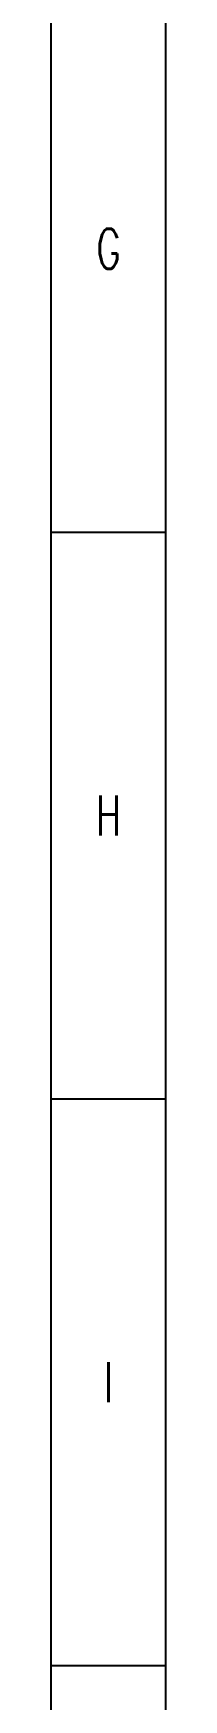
# Model space of a CAD drawing. Header units: millimetres. Extents: x 0 to 420, y 0 to 594.
# Drawn here: x 410 to 420, y 145.5 to 291.1 of the extents above; entities that cross this region are included whole.
import ezdxf
from ezdxf.enums import TextEntityAlignment as Align

# ---------------------------------------------------------------- set-up
doc = ezdxf.new("R2010")
doc.units = ezdxf.units.MM
doc.layers.add('PDM_Title', color=7, linetype='Continuous')
doc.styles.add('HZ', font='TXT.SHX', dxfattribs={"width": 0.667, "bigfont": 'HZTXT.SHX'})

# ---------------------------------------------------------------- blocks, each defined once
blk = doc.blocks.new('FitPDM_DWGFrame')
at = {"layer": 'PDM_Title', "color": 2}
for p, q in [((420, 0), (420, 594)), ((410, 247.5), (420, 247.5)), ((410, 198), (420, 198)), ((410, 148.5), (420, 148.5))]:
    blk.add_line(p, q, dxfattribs=at)
at = {"layer": 'PDM_Title', "color": 0}
blk.add_line((410, 10), (410, 584), dxfattribs=at)
at = {"layer": 'PDM_Title', "color": 2, "style": 'HZ', "width": 0.667}
for s, p in [('G', (415, 272.25)), ('H', (415, 222.75)), ('I', (415, 173.25))]:
    blk.add_text(s, height=3.5, dxfattribs=at).set_placement(p, align=Align.MIDDLE_CENTER)

msp = doc.modelspace()

# ---------------------------------------------------------------- block references
at = {"layer": 'PDM_Title'}
msp.add_blockref('FitPDM_DWGFrame', (0, 0), dxfattribs=at)

doc.saveas('drawing.dxf')
